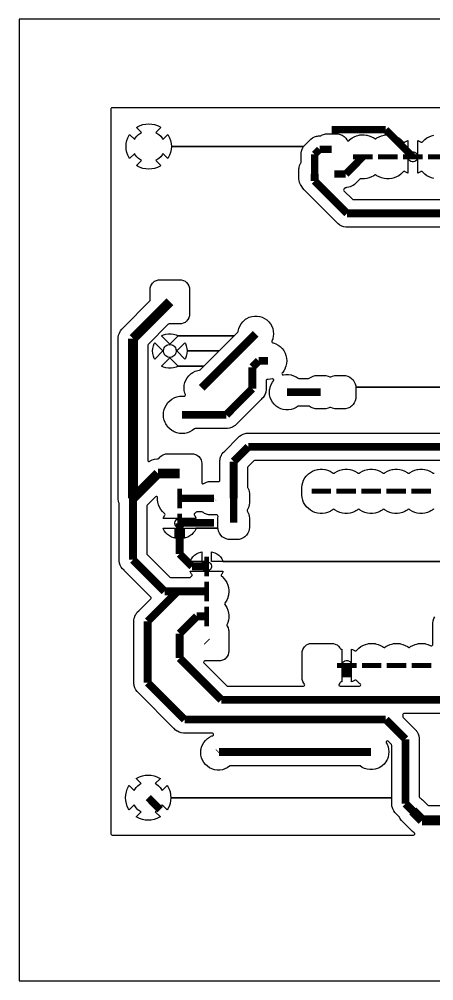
# Model space of a CAD drawing. Extents: x 3.15 to 8.08, y 3.5 to 7.35.
# Drawn here: x 3.146 to 4.809, y 3.501 to 7.353 of the extents above; entities that cross this region are included whole.
import ezdxf

# ---------------------------------------------------------------- set-up
doc = ezdxf.new("R2010")
doc.units = 0
doc.layers.get('0').update_dxf_attribs({"linetype": 'CONTINUOUS'})

msp = doc.modelspace()

# ---------------------------------------------------------------- linework, layer by layer
at = {"color": 0}
msp.add_lwpolyline([(8.07986, 7.35265), (3.14615, 7.35265), (3.14615, 3.50114), (8.07986, 3.50114), (8.07986, 7.35265)], close=True, dxfattribs=at)
at = {"color": 7}
for points in [[(5.766, 6.99832), (3.51878, 6.99832), (3.51611, 6.9975), (3.51611, 6.9975), (3.51432, 6.99544), (3.51389, 6.99343), (3.51389, 4.08985), (3.51465, 4.08718), (3.51676, 4.08539), (3.51878, 4.08496), (4.7276, 4.08496), (4.73025, 4.08572), (4.73204, 4.08778), (4.73247, 4.09056), (4.73133, 4.09304), (4.73047, 4.09381), (4.72342, 4.0989), (4.67942, 4.1429), (4.67399, 4.15044), (4.67068, 4.1569), (4.66976, 4.15815), (4.65935, 4.16857), (4.65935, 4.16857), (4.65907, 4.16883), (4.65907, 4.16883), (4.65289, 4.17497), (4.64779, 4.18201), (4.64388, 4.18972), (4.64117, 4.19803), (4.6409, 4.19971), (4.63981, 4.20654), (4.63981, 4.21522), (4.63981, 4.21544), (4.63981, 4.21544), (4.63981, 4.23454), (3.75424, 4.23454), (3.75342, 4.22271), (3.75342, 4.22271), (3.75114, 4.21104), (3.75114, 4.21104), (3.74729, 4.19982), (3.74729, 4.19982), (3.74208, 4.18918), (3.7399, 4.18593), (3.7399, 4.18593), (3.71972, 4.20617), (3.71733, 4.2015), (3.71153, 4.19353), (3.70454, 4.18647), (3.6965, 4.18067), (3.69185, 4.17828), (3.71208, 4.1581), (3.70888, 4.15593), (3.69819, 4.15072), (3.69819, 4.15072), (3.68696, 4.14686), (3.68696, 4.14686), (3.67529, 4.14458), (3.67529, 4.14458), (3.66347, 4.14378), (3.65164, 4.14458), (3.65164, 4.14458), (3.63997, 4.14686), (3.63997, 4.14686), (3.62875, 4.15072), (3.62875, 4.15072), (3.61811, 4.15593), (3.61486, 4.1581), (3.6351, 4.17828), (3.63049, 4.18067), (3.62244, 4.18647), (3.6154, 4.19353), (3.6096, 4.2015), (3.60726, 4.20617), (3.58703, 4.18593), (3.5849, 4.18918), (3.57964, 4.19982), (3.57964, 4.19982), (3.57585, 4.21104), (3.57585, 4.21104), (3.57351, 4.22271), (3.57351, 4.22271), (3.57275, 4.23454), (3.57351, 4.24636), (3.57351, 4.24636), (3.57585, 4.25803), (3.57585, 4.25803), (3.57964, 4.26926), (3.57964, 4.26926), (3.5849, 4.27989), (3.58703, 4.28315), (3.60726, 4.26292), (3.6096, 4.26753), (3.6154, 4.27556), (3.62244, 4.28261), (3.63049, 4.28842), (3.6351, 4.29075), (3.61486, 4.31099), (3.61811, 4.3131), (3.62875, 4.31836), (3.62875, 4.31836), (3.63997, 4.32221), (3.63997, 4.32221), (3.65164, 4.32449), (3.65164, 4.32449), (3.66347, 4.32531), (3.67529, 4.32449), (3.67529, 4.32449), (3.68696, 4.32221), (3.68696, 4.32221), (3.69819, 4.31836), (3.69819, 4.31836), (3.70888, 4.3131), (3.71208, 4.31099), (3.71208, 4.31099), (3.69185, 4.29075), (3.6965, 4.28842), (3.70454, 4.28261), (3.71153, 4.27556), (3.71733, 4.26753), (3.71972, 4.26292), (3.7399, 4.28315), (3.7399, 4.28315), (3.74208, 4.27989), (3.74729, 4.26926), (3.74729, 4.26926), (3.75114, 4.25803), (3.75114, 4.25803), (3.75342, 4.24636), (3.75342, 4.24636), (3.75424, 4.23454), (4.63981, 4.23454), (4.63981, 4.44396), (4.63906, 4.44656), (4.6384, 4.44738), (4.62543, 4.46035), (4.62299, 4.46164), (4.62028, 4.46149), (4.61806, 4.45979), (4.61714, 4.45725), (4.61768, 4.45454), (4.61774, 4.45449), (4.62121, 4.44846), (4.62121, 4.44846), (4.62511, 4.43858), (4.62511, 4.43858), (4.62744, 4.42822), (4.62825, 4.41758), (4.62825, 4.41758), (4.62744, 4.40701), (4.62511, 4.39665), (4.62511, 4.39665), (4.62121, 4.38678), (4.62121, 4.38678), (4.62022, 4.38504), (4.61589, 4.37756), (4.61199, 4.37267), (4.60926, 4.36925), (4.60417, 4.36453), (4.60151, 4.36203), (4.59272, 4.35607), (4.58311, 4.35146), (4.57297, 4.34831), (4.57297, 4.34831), (4.57297, 4.34831), (4.5625, 4.34674), (4.5625, 4.34674), (4.5625, 4.34674), (4.5625, 4.34674), (4.55186, 4.34674), (4.55186, 4.34674), (4.55186, 4.34674), (4.54135, 4.34831), (4.54135, 4.34831), (4.54135, 4.34831), (4.53119, 4.35146), (4.52165, 4.35607), (4.51346, 4.3616), (4.51085, 4.36247), (4.51069, 4.36247), (3.99382, 4.36247), (3.99115, 4.36171), (3.9905, 4.36117), (3.98931, 4.36008), (3.98053, 4.35406), (3.97092, 4.34944), (3.96078, 4.34636), (3.96078, 4.34636), (3.96078, 4.34636), (3.95031, 4.34472), (3.95031, 4.34472), (3.95031, 4.34472), (3.95031, 4.34472), (3.93967, 4.34472), (3.93967, 4.34472), (3.93967, 4.34472), (3.92914, 4.34636), (3.92914, 4.34636), (3.92914, 4.34636), (3.919, 4.34944), (3.90944, 4.35406), (3.90067, 4.36008), (3.89285, 4.36729), (3.88624, 4.3756), (3.88092, 4.38482), (3.87706, 4.39469), (3.87468, 4.40506), (3.87386, 4.41564), (3.87403, 4.41758), (3.87468, 4.42622), (3.8756, 4.43018), (3.87706, 4.43658), (3.88092, 4.4465), (3.88624, 4.45568), (3.89285, 4.46397), (3.89285, 4.46397), (3.89285, 4.46397), (3.90067, 4.47119), (3.90944, 4.47721), (3.90944, 4.47721), (3.90944, 4.47721), (3.90944, 4.47721), (3.919, 4.48182), (3.919, 4.48182), (3.92014, 4.48215), (3.92236, 4.48286), (3.92464, 4.48438), (3.92572, 4.48687), (3.92535, 4.48958), (3.9235, 4.49164), (3.9209, 4.4924), (3.81369, 4.4924), (3.81369, 4.4924), (3.81347, 4.4924), (3.80479, 4.4924), (3.80479, 4.4924), (3.79622, 4.49376), (3.78797, 4.49642), (3.78022, 4.50038), (3.77968, 4.50082), (3.77892, 4.50131), (3.77892, 4.50131), (3.77892, 4.50131), (3.77322, 4.50549), (3.76708, 4.51161), (3.76708, 4.51161), (3.76682, 4.51188), (3.76682, 4.51188), (3.62587, 4.65283), (3.62587, 4.65283), (3.6256, 4.6531), (3.6256, 4.6531), (3.61947, 4.65924), (3.61436, 4.66629), (3.6104, 4.67399), (3.60769, 4.68224), (3.60715, 4.68587), (3.60639, 4.69081), (3.60639, 4.69949), (3.60639, 4.69965), (3.60639, 4.69965), (3.60639, 4.94558), (3.60769, 4.95415), (3.60949, 4.95947), (3.6104, 4.9624), (3.6104, 4.9624), (3.61231, 4.9661), (3.61436, 4.97011), (3.61626, 4.97276), (3.61947, 4.97715), (3.61947, 4.97715), (3.61947, 4.97715), (3.6256, 4.98329), (3.6256, 4.98329), (3.62571, 4.9834), (3.62571, 4.9834), (3.67356, 5.03131), (3.67492, 5.03369), (3.67469, 5.03646), (3.67356, 5.03819), (3.56679, 5.14497), (3.56679, 5.14497), (3.56651, 5.14524), (3.56651, 5.14524), (3.56039, 5.15136), (3.55528, 5.15836), (3.55414, 5.1606), (3.55132, 5.16613), (3.54867, 5.17437), (3.54731, 5.18294), (3.54731, 5.19162), (3.54731, 5.19179), (3.54731, 5.19179), (3.54731, 5.41114), (3.5471, 5.4126), (3.54671, 5.41368), (3.54482, 5.41954), (3.54411, 5.42393), (3.54335, 5.42871), (3.54335, 6.07775), (3.54482, 6.08697), (3.54671, 6.09278), (3.54769, 6.09581), (3.54769, 6.09581), (3.54769, 6.09581), (3.55089, 6.10206), (3.55192, 6.10406), (3.5574, 6.1116), (3.56396, 6.11817), (3.66992, 6.22412), (3.67122, 6.22651), (3.67133, 6.22754), (3.67133, 6.27225), (3.67133, 6.27225), (3.67176, 6.27696), (3.67393, 6.28467), (3.67768, 6.29178), (3.68104, 6.2959), (3.68272, 6.29796), (3.68892, 6.303), (3.68892, 6.303), (3.68892, 6.303), (3.69601, 6.30675), (3.69601, 6.30675), (3.69601, 6.30675), (3.70063, 6.30806), (3.70372, 6.30892), (3.70372, 6.30892), (3.70372, 6.30892), (3.70632, 6.30919), (3.70844, 6.30935), (3.70844, 6.30935), (3.79172, 6.30935), (3.79172, 6.30935), (3.79172, 6.30935), (3.79221, 6.30931), (3.79644, 6.30892), (3.80414, 6.30675), (3.80512, 6.30621), (3.81125, 6.303), (3.81125, 6.303), (3.81125, 6.303), (3.81743, 6.29796), (3.82254, 6.29178), (3.82254, 6.29178), (3.82292, 6.29096), (3.82622, 6.28467), (3.82844, 6.27696), (3.82844, 6.27696), (3.82883, 6.27225), (3.82883, 6.16928), (3.82883, 6.16928), (3.82844, 6.16456), (3.82622, 6.15685), (3.82622, 6.15685), (3.82622, 6.15685), (3.82254, 6.14974), (3.82118, 6.14811), (3.81743, 6.14356), (3.81375, 6.14051), (3.81125, 6.13846), (3.80414, 6.13476), (3.79644, 6.1326), (3.79172, 6.13217), (3.74707, 6.13217), (3.74442, 6.1314), (3.7436, 6.13069), (3.66292, 6.05007), (3.66162, 6.04764), (3.66151, 6.0466), (3.66151, 5.58621), (3.66233, 5.58361), (3.66439, 5.58176), (3.6671, 5.58138), (3.66928, 5.58225), (3.6715, 5.58388), (3.6715, 5.58388), (3.6715, 5.58388), (3.67432, 5.58535), (3.67979, 5.58811), (3.68864, 5.59099), (3.69781, 5.59244), (3.69781, 5.59244), (3.70318, 5.59244), (3.70583, 5.59321), (3.70697, 5.59435), (3.70703, 5.59429), (3.70719, 5.59451), (3.71029, 5.59831), (3.71224, 5.60069), (3.71847, 5.60579), (3.71847, 5.60579), (3.71847, 5.60579), (3.72558, 5.60949), (3.72558, 5.60949), (3.72558, 5.60949), (3.73014, 5.61079), (3.73324, 5.61171), (3.73324, 5.61171), (3.73324, 5.61171), (3.73589, 5.61193), (3.73796, 5.61208), (3.73796, 5.61208), (3.84093, 5.61208), (3.84093, 5.61208), (3.84093, 5.61208), (3.84142, 5.61208), (3.84565, 5.61171), (3.85335, 5.60949), (3.85656, 5.60786), (3.86046, 5.60579), (3.86046, 5.60579), (3.86046, 5.60579), (3.86664, 5.60069), (3.87175, 5.59451), (3.87175, 5.59451), (3.87283, 5.59244), (3.87543, 5.5874), (3.87765, 5.57969), (3.87765, 5.57969), (3.87804, 5.57503), (3.87804, 5.49636), (3.87885, 5.49371), (3.88092, 5.49192), (3.88363, 5.49154), (3.88574, 5.49235), (3.88911, 5.49463), (3.88911, 5.49463), (3.89714, 5.49832), (3.89714, 5.49832), (3.90576, 5.50049), (3.90576, 5.50049), (3.90744, 5.5006), (3.91092, 5.50087), (3.91092, 5.50087), (3.94358, 5.50087), (3.94358, 5.50087), (3.94558, 5.50071), (3.94829, 5.50131), (3.95025, 5.50325), (3.95085, 5.50558), (3.95085, 5.58535), (3.95156, 5.58963), (3.95221, 5.59392), (3.95367, 5.59831), (3.95492, 5.60215), (3.95492, 5.60215), (3.95676, 5.60579), (3.95882, 5.60986), (3.96044, 5.61208), (3.96392, 5.61692), (3.96392, 5.61692), (3.97006, 5.62304), (4.02285, 5.67578), (4.02285, 5.67578), (4.023, 5.67594), (4.02914, 5.68207), (4.02914, 5.68207), (4.02914, 5.68207), (4.03614, 5.68722), (4.03614, 5.68722), (4.03614, 5.68722), (4.03863, 5.68847), (4.04389, 5.69114), (4.04389, 5.69114), (4.05214, 5.69385), (4.05643, 5.6945), (4.06071, 5.69521), (4.06939, 5.69521), (4.06961, 5.69521), (4.06961, 5.69521), (4.90696, 5.69521)], [(5.26654, 6.51997), (4.46528, 6.51997), (4.46528, 6.51997), (4.46506, 6.51997), (4.45638, 6.51997), (4.45638, 6.51997), (4.44781, 6.52132), (4.43956, 6.52399), (4.43181, 6.52794), (4.43072, 6.52875), (4.42481, 6.53304), (4.41868, 6.53917), (4.41868, 6.53917), (4.4184, 6.53944), (4.4184, 6.53944), (4.29514, 6.66265), (4.29514, 6.66265), (4.29486, 6.66292), (4.29486, 6.66292), (4.28874, 6.66911), (4.28364, 6.67611), (4.28142, 6.6805), (4.28049, 6.68175), (4.27908, 6.68317), (4.27403, 6.69049), (4.27035, 6.69851), (4.26818, 6.70714), (4.26779, 6.71229), (4.26779, 6.75282), (4.26818, 6.75803), (4.26844, 6.75911), (4.27035, 6.7666), (4.27035, 6.7666), (4.27056, 6.76708), (4.27403, 6.77468), (4.27507, 6.77621), (4.27576, 6.77718), (4.27664, 6.77979), (4.27664, 6.78), (4.27664, 6.8156), (4.27701, 6.81808), (4.27701, 6.81808), (4.278, 6.824), (4.278, 6.824), (4.28054, 6.83192), (4.2806, 6.83208), (4.2806, 6.83208), (4.2845, 6.83968), (4.28674, 6.84278), (3.75618, 6.84278), (3.75543, 6.83094), (3.75543, 6.83094), (3.7531, 6.81933), (3.7531, 6.81933), (3.74929, 6.80811), (3.74929, 6.80811), (3.74403, 6.79742), (3.74186, 6.79422), (3.74186, 6.79422), (3.72168, 6.8144), (3.71935, 6.80979), (3.71349, 6.80176), (3.70649, 6.79476), (3.69846, 6.78896), (3.69385, 6.78657), (3.71403, 6.76639), (3.71083, 6.76421), (3.70019, 6.75896), (3.70019, 6.75896), (3.68892, 6.75515), (3.68892, 6.75515), (3.67731, 6.75282), (3.67731, 6.75282), (3.66542, 6.75206), (3.6536, 6.75282), (3.6536, 6.75282), (3.64193, 6.75515), (3.64193, 6.75515), (3.63069, 6.75896), (3.63069, 6.75896), (3.62007, 6.76421), (3.61686, 6.76639), (3.63704, 6.78657), (3.63243, 6.78896), (3.6244, 6.79476), (3.6174, 6.80176), (3.61154, 6.80979), (3.60921, 6.8144), (3.58903, 6.79422), (3.58686, 6.79742), (3.5816, 6.80811), (3.5816, 6.80811), (3.57781, 6.81933), (3.57781, 6.81933), (3.57547, 6.83094), (3.57547, 6.83094), (3.57471, 6.84278), (3.57547, 6.85465), (3.57547, 6.85465), (3.57781, 6.86626), (3.57781, 6.86626), (3.5816, 6.87756), (3.5816, 6.87756), (3.58686, 6.88818), (3.58903, 6.89139), (3.60921, 6.87121), (3.61154, 6.87582), (3.6174, 6.88385), (3.6244, 6.89085), (3.63243, 6.89671), (3.63704, 6.89903), (3.61686, 6.91922), (3.62007, 6.92139), (3.63069, 6.92665), (3.63069, 6.92665), (3.64193, 6.93044), (3.64193, 6.93044), (3.6536, 6.93278), (3.6536, 6.93278), (3.66542, 6.93354), (3.67731, 6.93278), (3.67731, 6.93278), (3.68892, 6.93044), (3.68892, 6.93044), (3.70019, 6.92665), (3.70019, 6.92665), (3.71083, 6.92139), (3.71403, 6.91922), (3.71403, 6.91922), (3.69385, 6.89903), (3.69846, 6.89671), (3.70649, 6.89085), (3.71349, 6.88385), (3.71935, 6.87582), (3.72168, 6.87121), (3.74186, 6.89139), (3.74186, 6.89139), (3.74403, 6.88818), (3.74929, 6.87756), (3.74929, 6.87756), (3.7531, 6.86626), (3.7531, 6.86626), (3.75543, 6.85465), (3.75543, 6.85465), (3.75618, 6.84278), (4.28674, 6.84278), (4.28738, 6.84369), (4.28792, 6.8444), (4.2895, 6.84657), (4.31521, 6.87229), (4.31521, 6.87229), (4.3221, 6.87733), (4.3221, 6.87733), (4.3221, 6.87733), (4.32476, 6.87869), (4.32969, 6.88118), (4.32969, 6.88118), (4.33778, 6.88379), (4.34201, 6.8845), (4.34625, 6.88514), (4.34625, 6.88514), (4.35226, 6.88514), (4.35493, 6.8859), (4.35504, 6.88601), (4.35758, 6.88775), (4.35851, 6.88818), (4.36567, 6.89144), (4.36567, 6.89144), (4.37424, 6.89361), (4.37424, 6.89361), (4.37597, 6.89372), (4.37944, 6.89399), (4.37944, 6.89399), (4.41992, 6.89399), (4.41992, 6.89399), (4.42513, 6.89361), (4.42513, 6.89361), (4.43375, 6.89144), (4.43375, 6.89144), (4.44179, 6.88775), (4.44179, 6.88775), (4.44911, 6.88271), (4.44911, 6.88271), (4.45535, 6.87646), (4.45535, 6.87646), (4.46039, 6.86919), (4.46039, 6.86919), (4.46078, 6.86833), (4.46257, 6.86621), (4.46522, 6.86546), (4.46789, 6.86621), (4.46869, 6.86686), (4.47244, 6.87067), (4.47244, 6.87067), (4.48063, 6.87696), (4.48958, 6.88211), (4.48958, 6.88211), (4.49914, 6.88607), (4.49914, 6.88607), (4.49914, 6.88607), (4.50911, 6.88872), (4.51139, 6.889), (4.51932, 6.89008), (4.51932, 6.89008), (4.52968, 6.89008), (4.52968, 6.89008), (4.53874, 6.88889), (4.53988, 6.88872), (4.54465, 6.88743), (4.54986, 6.88607), (4.54986, 6.88607), (4.5594, 6.88211), (4.5594, 6.88211), (4.56836, 6.87696), (4.5715, 6.87451), (4.57411, 6.87349), (4.57676, 6.87408), (4.57747, 6.87451), (4.58068, 6.87696), (4.58957, 6.88211), (4.58957, 6.88211), (4.59912, 6.88607), (4.59912, 6.88607), (4.59912, 6.88607), (4.6091, 6.88872), (4.61139, 6.889), (4.61931, 6.89008), (4.61931, 6.89008), (4.62967, 6.89008), (4.62967, 6.89008), (4.63878, 6.88889), (4.63986, 6.88872), (4.64464, 6.88743), (4.64985, 6.88607), (4.64985, 6.88607), (4.6594, 6.88211), (4.6594, 6.88211), (4.66835, 6.87696), (4.67654, 6.87067), (4.68386, 6.86333), (4.68386, 6.86333), (4.68517, 6.8616), (4.68739, 6.85997), (4.69015, 6.85981), (4.69189, 6.86063), (4.69353, 6.86182), (4.70182, 6.86604), (4.70182, 6.86604), (4.70481, 6.86703), (4.70481, 6.80404), (4.70617, 6.80908), (4.70871, 6.81353), (4.7124, 6.81722), (4.7169, 6.81982), (4.7219, 6.82113), (4.72711, 6.82113), (4.7321, 6.81982), (4.7366, 6.81722), (4.74024, 6.81353), (4.74283, 6.80908), (4.74419, 6.80404), (4.74419, 6.86703), (4.74718, 6.86604), (4.74718, 6.86604), (4.75543, 6.86182), (4.75711, 6.86063), (4.75965, 6.85969), (4.76237, 6.86035), (4.76383, 6.8616), (4.76514, 6.86333), (4.76514, 6.86333), (4.77246, 6.87067), (4.77246, 6.87067), (4.78065, 6.87696), (4.78961, 6.88211), (4.78961, 6.88211), (4.7991, 6.88607), (4.79915, 6.88607), (4.79915, 6.88607), (4.80908, 6.88872)], [(4.80908, 6.71419), (4.79915, 6.7169), (4.78961, 6.72081), (4.78065, 6.72601), (4.77246, 6.73226), (4.77246, 6.73226), (4.77246, 6.73226), (4.76514, 6.73958), (4.76514, 6.73958), (4.76514, 6.73958), (4.76383, 6.74132), (4.76161, 6.74294), (4.75885, 6.74311), (4.75711, 6.74229), (4.75543, 6.7411), (4.74718, 6.73687), (4.74419, 6.73589), (4.74419, 6.73589), (4.74419, 6.79889), (4.74283, 6.79389), (4.74024, 6.78939), (4.7366, 6.78569), (4.7321, 6.7831), (4.72711, 6.78179), (4.7219, 6.78179), (4.7169, 6.7831), (4.7124, 6.78569), (4.70871, 6.78939), (4.70617, 6.79389), (4.70481, 6.79889), (4.70481, 6.73589), (4.70182, 6.73687), (4.69353, 6.7411), (4.69189, 6.74229), (4.68935, 6.74322), (4.68664, 6.74262), (4.68517, 6.74132), (4.68386, 6.73958), (4.68386, 6.73958), (4.67654, 6.73226), (4.67654, 6.73226), (4.66835, 6.72601), (4.6594, 6.72081), (4.6594, 6.72081), (4.64985, 6.7169), (4.64985, 6.7169), (4.63986, 6.71419), (4.6301, 6.71294), (4.62967, 6.71283), (4.62967, 6.71283), (4.62967, 6.71283), (4.61931, 6.71283), (4.61931, 6.71283), (4.6091, 6.71419), (4.59912, 6.7169), (4.58957, 6.72081), (4.58068, 6.72601), (4.57747, 6.7284), (4.57493, 6.72944), (4.57221, 6.72889), (4.5715, 6.7284), (4.56836, 6.72601), (4.56532, 6.72428), (4.5594, 6.72081), (4.5594, 6.72081), (4.54986, 6.7169), (4.54986, 6.7169), (4.53988, 6.71419), (4.53011, 6.71294), (4.52968, 6.71283), (4.52968, 6.71283), (4.52968, 6.71283), (4.51932, 6.71283), (4.51932, 6.71283), (4.51568, 6.71332), (4.51297, 6.71294), (4.51156, 6.71197), (4.49089, 6.69125), (4.49089, 6.69125), (4.48486, 6.6869), (4.484, 6.68625), (4.4764, 6.6824), (4.47547, 6.68207), (4.47547, 6.68207), (4.47547, 6.68207), (4.47276, 6.68121), (4.46826, 6.67974), (4.45985, 6.67839), (4.45985, 6.67839), (4.4585, 6.67839), (4.45589, 6.67763), (4.45508, 6.67697), (4.45497, 6.67692), (4.45497, 6.67692), (4.45497, 6.67692), (4.44911, 6.67279), (4.44738, 6.67068), (4.44706, 6.66792), (4.44829, 6.66547), (4.4484, 6.66536), (4.48215, 6.63167), (4.48454, 6.63032), (4.48557, 6.63021), (5.28689, 6.63021)], [(5.10243, 5.87879), (4.49615, 5.87879), (4.49615, 5.83832), (4.49615, 5.83832), (4.49576, 5.83311), (4.49576, 5.83311), (4.4936, 5.82449), (4.4936, 5.82449), (4.4899, 5.81646), (4.4899, 5.81646), (4.48486, 5.80914), (4.48486, 5.80914), (4.48486, 5.80914), (4.47863, 5.8029), (4.47863, 5.8029), (4.47863, 5.8029), (4.47444, 5.80003), (4.47136, 5.79785), (4.46326, 5.79417), (4.46326, 5.79417), (4.45464, 5.79199), (4.45464, 5.79199), (4.45464, 5.79199), (4.44949, 5.79161), (4.41683, 5.79161), (4.41168, 5.79199), (4.40306, 5.79417), (4.39583, 5.79747), (4.39307, 5.79785), (4.39176, 5.79747), (4.3845, 5.79417), (4.3845, 5.79417), (4.37592, 5.79199), (4.37592, 5.79199), (4.37592, 5.79199), (4.37071, 5.79161), (4.33811, 5.79161), (4.3329, 5.79199), (4.32433, 5.79417), (4.31625, 5.79785), (4.31278, 5.80024), (4.30946, 5.80251), (4.30686, 5.80339), (4.30669, 5.80339), (4.26704, 5.80339), (4.26438, 5.80263), (4.26426, 5.80257), (4.25608, 5.79699), (4.24653, 5.79237), (4.23639, 5.78922), (4.23639, 5.78922), (4.23639, 5.78922), (4.22586, 5.78765), (4.22586, 5.78765), (4.22586, 5.78765), (4.22586, 5.78765), (4.21522, 5.78765), (4.21522, 5.78765), (4.21522, 5.78765), (4.20475, 5.78922), (4.20475, 5.78922), (4.20475, 5.78922), (4.19461, 5.79237), (4.185, 5.79699), (4.17622, 5.803), (4.1696, 5.80914), (4.16846, 5.81022), (4.16846, 5.81022), (4.16846, 5.81022), (4.16183, 5.81853), (4.15653, 5.82769), (4.15261, 5.83762), (4.15028, 5.84799), (4.15001, 5.85151), (4.14947, 5.85856), (4.14947, 5.85856), (4.15028, 5.86914), (4.1505, 5.87011), (4.15261, 5.8795), (4.15653, 5.88938), (4.16183, 5.8986), (4.16607, 5.90392), (4.16715, 5.90647), (4.16661, 5.90918), (4.16476, 5.91118), (4.16206, 5.91189), (4.16124, 5.91178), (4.16054, 5.91162), (4.15446, 5.91026), (4.14378, 5.9095), (4.14117, 5.90972), (4.13846, 5.90913), (4.13656, 5.90717), (4.1359, 5.90483), (4.1359, 5.87685), (4.1359, 5.87685), (4.1359, 5.868), (4.13471, 5.86025), (4.1346, 5.85943), (4.13189, 5.85118), (4.13189, 5.85118), (4.12961, 5.84668), (4.12836, 5.84424), (4.12793, 5.84343), (4.12283, 5.83643), (4.12283, 5.83643), (4.12283, 5.83643), (4.11957, 5.83311), (4.11654, 5.83008), (4.11654, 5.83008), (4.01867, 5.73221), (4.01867, 5.73221), (4.0185, 5.7321), (4.0185, 5.7321), (4.01237, 5.72597), (4.01237, 5.72597), (4.01237, 5.72597), (4.00738, 5.72233), (4.00537, 5.72086), (4.00151, 5.71886), (3.99761, 5.7169), (3.99761, 5.7169), (3.98986, 5.71436), (3.98936, 5.71419), (3.98079, 5.71283), (3.98079, 5.71283), (3.9719, 5.71283), (3.9719, 5.71283), (3.852, 5.71283), (3.84933, 5.71208), (3.84853, 5.71143), (3.84842, 5.71132), (3.84842, 5.71132), (3.84842, 5.71132), (3.83985, 5.70492), (3.83985, 5.70492), (3.83985, 5.70492), (3.83046, 5.69976), (3.83046, 5.69976), (3.83046, 5.69976), (3.83046, 5.69976), (3.82042, 5.69601), (3.80994, 5.69374), (3.80007, 5.69303), (3.79932, 5.69299), (3.79932, 5.69299), (3.79932, 5.69299), (3.79861, 5.69303), (3.78863, 5.69374), (3.77815, 5.69601), (3.76812, 5.69976), (3.76812, 5.69976), (3.76812, 5.69976), (3.76346, 5.70231), (3.75874, 5.70492), (3.75017, 5.71132), (3.74262, 5.71886), (3.73617, 5.72743), (3.73361, 5.73221), (3.73107, 5.73682), (3.73107, 5.73682), (3.73107, 5.73682), (3.72732, 5.74685), (3.72504, 5.75732), (3.72428, 5.76801), (3.72504, 5.77869), (3.72732, 5.78911), (3.73107, 5.79915), (3.73107, 5.79915), (3.73107, 5.79915), (3.73617, 5.80854), (3.73617, 5.80854), (3.73617, 5.80854), (3.74262, 5.81711), (3.74262, 5.81711), (3.74262, 5.81711), (3.75017, 5.82471), (3.75017, 5.82471), (3.75017, 5.82471), (3.75874, 5.83111), (3.75874, 5.83111), (3.75874, 5.83111), (3.76812, 5.83626), (3.76812, 5.83626), (3.77007, 5.83697), (3.77815, 5.84), (3.77815, 5.84), (3.77815, 5.84), (3.78863, 5.84224), (3.78863, 5.84224), (3.79932, 5.84299), (3.79932, 5.84299), (3.80767, 5.84239), (3.81039, 5.84299), (3.81228, 5.84494), (3.81288, 5.84765), (3.81256, 5.84907), (3.81011, 5.85531), (3.80772, 5.86567), (3.80707, 5.87494), (3.80697, 5.87625), (3.80697, 5.87625), (3.80772, 5.88688), (3.80772, 5.88688), (3.81011, 5.89725), (3.81396, 5.90712), (3.81933, 5.91629), (3.82596, 5.92464), (3.82596, 5.92464), (3.82596, 5.92464), (3.83371, 5.93186), (3.83561, 5.93311), (3.8425, 5.93782), (3.8425, 5.93782), (3.8425, 5.93782), (3.8425, 5.93782), (3.85206, 5.94243), (3.85206, 5.94243), (3.86219, 5.94558), (3.86219, 5.94558), (3.86903, 5.94661), (3.87153, 5.94775), (3.87175, 5.94797), (3.88704, 5.96322), (3.78293, 5.96322), (3.77533, 5.95958), (3.77533, 5.95958), (3.76546, 5.95654), (3.76546, 5.95654), (3.75526, 5.95503), (3.75526, 5.95503), (3.7449, 5.95503), (3.7449, 5.95503), (3.73469, 5.95654), (3.73469, 5.95654), (3.72483, 5.95958), (3.71729, 5.96322), (3.75011, 5.9961), (3.78293, 5.96322), (3.88704, 5.96322), (3.94769, 6.02393), (3.81917, 6.02393), (3.81917, 6.02393), (3.81842, 6.01361), (3.81842, 6.01361), (3.81614, 6.00353), (3.81233, 5.99393), (3.81233, 5.99393), (3.81071, 5.9911), (3.77794, 6.02393), (3.77794, 6.02393), (3.78043, 6.02642), (3.77567, 6.02642), (3.77567, 6.02138), (3.77468, 6.01644), (3.77279, 6.01178), (3.76997, 6.0076), (3.76639, 6.00401), (3.76221, 6.00125), (3.75754, 5.99929), (3.75261, 5.99832), (3.74756, 5.99832), (3.74262, 5.99929), (3.73796, 6.00125), (3.73378, 6.00401), (3.73019, 6.0076), (3.72743, 6.01178), (3.72547, 6.01644), (3.7245, 6.02138), (3.7245, 6.02393), (3.72228, 6.02393), (3.72228, 6.02393), (3.68946, 5.9911), (3.68946, 5.9911), (3.68782, 5.99393), (3.68408, 6.00353), (3.68175, 6.01361), (3.68175, 6.01361), (3.68099, 6.02393), (3.68099, 6.02393), (3.68175, 6.03418), (3.68175, 6.03418), (3.68408, 6.04428), (3.68782, 6.05388), (3.68946, 6.05669), (3.72228, 6.02393), (3.7245, 6.02393), (3.7245, 6.02642), (3.72547, 6.03136), (3.72743, 6.03603), (3.73019, 6.04021), (3.73378, 6.04378), (3.73796, 6.0466), (3.74262, 6.0485), (3.74756, 6.04949), (3.75261, 6.04949), (3.75754, 6.0485), (3.76221, 6.0466), (3.76639, 6.04378), (3.76997, 6.04021), (3.77279, 6.03603), (3.77468, 6.03136), (3.77567, 6.02642), (3.78043, 6.02642), (3.81071, 6.05669), (3.81233, 6.05388), (3.81614, 6.04428), (3.81842, 6.03418), (3.81842, 6.03418), (3.81917, 6.02393), (3.94769, 6.02393), (4.00836, 6.08458), (3.78293, 6.08458), (3.75011, 6.05176), (3.75011, 6.05176), (3.71729, 6.08458), (3.71729, 6.08458), (3.72483, 6.08822), (3.72483, 6.08822), (3.73469, 6.09125), (3.73469, 6.09125), (3.7449, 6.09278), (3.75526, 6.09278), (3.76546, 6.09125), (3.76546, 6.09125), (3.77533, 6.08822), (3.78293, 6.08458), (4.00836, 6.08458), (4.02279, 6.09896), (4.02408, 6.1014), (4.02419, 6.10206), (4.02431, 6.1034), (4.02664, 6.11376), (4.03054, 6.12364), (4.03586, 6.13286), (4.04249, 6.14117), (4.04249, 6.14117), (4.04249, 6.14117), (4.05024, 6.14839), (4.05419, 6.1511), (4.05903, 6.15435), (4.05903, 6.15435), (4.05903, 6.15435), (4.05903, 6.15435), (4.06858, 6.15896), (4.06858, 6.15896), (4.07878, 6.16211), (4.07878, 6.16211), (4.08925, 6.16368), (4.08925, 6.16368), (4.09988, 6.16368), (4.09988, 6.16368), (4.1104, 6.16211), (4.1104, 6.16211), (4.12056, 6.15896), (4.1301, 6.15435), (4.13889, 6.14839), (4.14671, 6.14117), (4.15332, 6.13286), (4.15864, 6.12364), (4.15864, 6.12364), (4.16249, 6.11376), (4.16249, 6.11376), (4.16488, 6.1034), (4.16564, 6.09278), (4.16564, 6.09278), (4.16488, 6.08219), (4.16308, 6.07438), (4.16249, 6.07183), (4.15924, 6.06353), (4.15901, 6.06082), (4.16026, 6.05838), (4.16265, 6.05701), (4.16276, 6.05697), (4.16493, 6.05653), (4.16493, 6.05653), (4.16493, 6.05653), (4.16872, 6.05507), (4.17497, 6.05279), (4.18435, 6.04764), (4.18435, 6.04764), (4.19293, 6.04124), (4.19293, 6.04124), (4.20047, 6.03364), (4.20047, 6.03364), (4.20687, 6.02507), (4.20687, 6.02507), (4.21203, 6.01568), (4.21218, 6.01535), (4.21576, 6.00569), (4.21576, 6.00569), (4.21576, 6.00569), (4.21804, 5.99522), (4.21804, 5.99522), (4.21881, 5.98454), (4.21881, 5.98454), (4.21804, 5.97385), (4.21804, 5.97385), (4.21576, 5.96354), (4.21576, 5.96338), (4.21322, 5.95654), (4.21203, 5.9534), (4.20687, 5.94396), (4.20687, 5.94396), (4.20687, 5.94396), (4.20139, 5.93664), (4.20068, 5.93571), (4.19971, 5.93311), (4.20031, 5.93044), (4.20226, 5.9285), (4.20497, 5.9279), (4.20535, 5.92796), (4.21522, 5.92942), (4.21522, 5.92942), (4.22586, 5.92942), (4.22586, 5.92942), (4.23639, 5.92785), (4.23639, 5.92785), (4.24653, 5.92469), (4.25608, 5.92008), (4.25608, 5.92008), (4.26426, 5.91456), (4.26693, 5.91368), (4.26704, 5.91368), (4.30669, 5.91368), (4.30931, 5.91444), (4.30946, 5.91456), (4.31625, 5.91928), (4.31625, 5.91928), (4.31625, 5.91928), (4.32433, 5.9229), (4.32433, 5.9229), (4.32433, 5.9229), (4.3329, 5.92507), (4.3329, 5.92507), (4.33464, 5.92524), (4.33811, 5.92551), (4.33811, 5.92551), (4.37071, 5.92551), (4.37071, 5.92551), (4.37592, 5.92507), (4.37592, 5.92507), (4.3845, 5.9229), (4.3845, 5.9229), (4.39176, 5.91965), (4.39447, 5.91928), (4.39583, 5.91965), (4.40306, 5.9229), (4.40306, 5.9229), (4.41162, 5.92507), (4.41168, 5.92507), (4.41336, 5.92524), (4.41683, 5.92551), (4.41683, 5.92551), (4.44943, 5.92551), (4.44949, 5.92551), (4.45464, 5.92507), (4.45464, 5.92507), (4.46326, 5.9229), (4.46326, 5.9229), (4.47136, 5.91928), (4.47136, 5.91928), (4.47863, 5.91422), (4.47863, 5.91422), (4.48486, 5.90793), (4.48486, 5.90793), (4.4899, 5.90067), (4.4899, 5.90067), (4.4936, 5.89258), (4.4936, 5.89258), (4.49576, 5.884), (4.49576, 5.884), (4.49615, 5.87879), (5.10243, 5.87879)], [(4.88667, 5.5849), (4.0899, 5.5849), (4.08729, 5.58415), (4.08729, 5.58415), (4.08649, 5.5835), (4.06256, 5.55957), (4.06125, 5.55718), (4.06114, 5.55615), (4.06114, 5.47993), (4.0619, 5.47732), (4.06201, 5.47715), (4.06278, 5.47607), (4.06278, 5.47607), (4.0664, 5.46799), (4.0664, 5.46799), (4.06858, 5.45936), (4.06858, 5.45936), (4.06901, 5.45421), (4.06901, 5.41368), (4.06901, 5.41368), (4.06858, 5.40847), (4.06858, 5.40847), (4.0664, 5.3999), (4.0664, 5.3999), (4.06278, 5.39182), (4.06278, 5.39182), (4.06104, 5.38932), (4.06017, 5.38672), (4.06017, 5.38656), (4.06017, 5.38292), (4.06093, 5.38032), (4.06104, 5.38015), (4.06278, 5.37761), (4.06278, 5.37761), (4.0664, 5.36957), (4.0664, 5.36957), (4.06858, 5.36094), (4.06858, 5.36094), (4.06901, 5.35574), (4.06901, 5.31526), (4.06901, 5.31526), (4.06858, 5.31006), (4.06858, 5.31006), (4.0664, 5.30149), (4.0664, 5.30149), (4.06278, 5.2934), (4.06278, 5.2934), (4.05772, 5.28614), (4.05772, 5.28614), (4.05772, 5.28614), (4.05143, 5.27983), (4.05143, 5.27983), (4.05143, 5.27983), (4.04725, 5.27696), (4.04417, 5.27479), (4.03608, 5.27115), (4.03608, 5.27115), (4.0275, 5.26899), (4.0275, 5.26899), (4.0275, 5.26899), (4.02229, 5.26856), (3.98969, 5.26856), (3.98449, 5.26899), (3.97592, 5.27115), (3.96783, 5.27479), (3.9605, 5.27983), (3.95426, 5.28614), (3.94922, 5.2934), (3.94558, 5.30149), (3.94342, 5.31006), (3.94308, 5.31369), (3.85499, 5.31369), (3.854, 5.31065), (3.84983, 5.3024), (3.84435, 5.29486), (3.83778, 5.28831), (3.83024, 5.28282), (3.822, 5.27865), (3.81315, 5.27576), (3.81315, 5.27576), (3.80914, 5.27512), (3.80914, 5.27512), (3.76975, 5.27512), (3.76579, 5.27576), (3.76579, 5.27576), (3.75694, 5.27865), (3.74864, 5.28282), (3.74115, 5.28831), (3.7346, 5.29486), (3.72911, 5.3024), (3.72488, 5.31065), (3.7239, 5.31369), (3.76975, 5.31369), (3.76975, 5.27512), (3.80914, 5.27512), (3.80914, 5.31369), (3.85499, 5.31369), (3.94308, 5.31369), (3.94299, 5.31526), (3.94299, 5.35574), (3.94342, 5.36094), (3.94342, 5.36094), (3.94342, 5.36117), (3.94336, 5.36117), (3.94325, 5.36367), (3.94168, 5.36594), (3.93913, 5.36697), (3.93864, 5.36703), (3.91092, 5.36703), (3.90576, 5.3674), (3.89714, 5.36957), (3.88911, 5.37326), (3.88471, 5.37625), (3.88172, 5.37831), (3.87912, 5.37918), (3.87896, 5.37918), (3.85856, 5.37918), (3.8559, 5.37842), (3.85508, 5.37776), (3.85297, 5.37565), (3.85135, 5.37403), (3.84961, 5.37267), (3.84799, 5.37044), (3.84782, 5.36774), (3.84864, 5.36594), (3.84983, 5.36431), (3.854, 5.35601), (3.85499, 5.35303), (3.85499, 5.35303), (3.79204, 5.35303), (3.79704, 5.35172), (3.80154, 5.34912), (3.80524, 5.34543), (3.80778, 5.34093), (3.80914, 5.33594), (3.80914, 5.33078), (3.80778, 5.32574), (3.80524, 5.32129), (3.80154, 5.3176), (3.79704, 5.315), (3.79204, 5.31369), (3.78689, 5.31369), (3.78185, 5.315), (3.77735, 5.3176), (3.77371, 5.32129), (3.77111, 5.32574), (3.76975, 5.33078), (3.76975, 5.33594), (3.77111, 5.34093), (3.77371, 5.34543), (3.77735, 5.34912), (3.78185, 5.35172), (3.78689, 5.35303), (3.7239, 5.35303), (3.7239, 5.35303), (3.72488, 5.35601), (3.72911, 5.36431), (3.73031, 5.36594), (3.73122, 5.36854), (3.73058, 5.37121), (3.72933, 5.37267), (3.7276, 5.37403), (3.72396, 5.37761), (3.72026, 5.38129), (3.72026, 5.38129), (3.72026, 5.38129), (3.71397, 5.38949), (3.70882, 5.39844), (3.70486, 5.40799), (3.70221, 5.41797), (3.70085, 5.42817), (3.70085, 5.43642), (3.70008, 5.43907), (3.69803, 5.44086), (3.69526, 5.44125), (3.69276, 5.44011), (3.69254, 5.43989), (3.65901, 5.40636), (3.65771, 5.40397), (3.65761, 5.40294), (3.65761, 5.21213), (3.65836, 5.20953), (3.65901, 5.20871), (3.75022, 5.11746), (3.75265, 5.11615), (3.75369, 5.11604), (3.77664, 5.11604), (3.77664, 5.11604), (3.77686, 5.11604), (3.78554, 5.11604), (3.78575, 5.11604), (3.78575, 5.11604), (3.82958, 5.11604), (3.83225, 5.11681), (3.83306, 5.11746), (3.83583, 5.12028), (3.83583, 5.12028), (3.83583, 5.12028), (3.83757, 5.12158), (3.83919, 5.12381), (3.83936, 5.12657), (3.83854, 5.12831), (3.83735, 5.12993), (3.83317, 5.13824), (3.83219, 5.14122), (3.89513, 5.14122), (3.89014, 5.14258), (3.88564, 5.14518), (3.88194, 5.14882), (3.87939, 5.15332), (3.87804, 5.15831), (3.87804, 5.16351), (3.87939, 5.16851), (3.88194, 5.17301), (3.88564, 5.17665), (3.89014, 5.17925), (3.89513, 5.18061), (3.87804, 5.18061), (3.83219, 5.18061), (3.83219, 5.18061), (3.83317, 5.1836), (3.83735, 5.19189), (3.84283, 5.19938), (3.84939, 5.20594), (3.85693, 5.21143), (3.86524, 5.21565), (3.87403, 5.21853), (3.87804, 5.21913), (3.87804, 5.18061), (3.89513, 5.18061), (3.90033, 5.18061), (3.90533, 5.17925), (3.90983, 5.17665), (3.91347, 5.17301), (3.91607, 5.16851), (3.91743, 5.16351), (3.91743, 5.15831), (3.91607, 5.15332), (3.91347, 5.14882), (3.90983, 5.14518), (3.90533, 5.14258), (3.90033, 5.14122), (3.96326, 5.14122), (3.96229, 5.13824), (3.95806, 5.12993), (3.95687, 5.12831), (3.95594, 5.12576), (3.9566, 5.12304), (3.95785, 5.12158), (3.95964, 5.12028), (3.95964, 5.12022), (3.9669, 5.11296), (3.97319, 5.10476), (3.97835, 5.09581), (3.97835, 5.09581), (3.98232, 5.08626), (3.98232, 5.08626), (3.98497, 5.07633), (3.98633, 5.06608), (3.98633, 5.05578), (3.98546, 5.04921), (3.98497, 5.04551), (3.98292, 5.03776), (3.98232, 5.03554), (3.98232, 5.03554), (3.97835, 5.02599), (3.97835, 5.02599), (3.97319, 5.01704), (3.97076, 5.01389), (3.96978, 5.01133), (3.97032, 5.00863), (3.97076, 5.00792), (3.97319, 5.00478), (3.97835, 4.99582), (3.97835, 4.99582), (3.98232, 4.98628), (3.98232, 4.98628), (3.98415, 4.97933), (3.98497, 4.97629), (3.98633, 4.9661), (3.98633, 4.95574), (3.98606, 4.95361), (3.98497, 4.94553), (3.98236, 4.93571), (3.98232, 4.93554), (3.98232, 4.93554), (3.97894, 4.9274), (3.97863, 4.92469), (3.97965, 4.92247), (3.97999, 4.9221), (3.97999, 4.9221), (3.98372, 4.91499), (3.98589, 4.90728), (3.98589, 4.90728), (3.98633, 4.90256), (3.98633, 4.81928), (3.98633, 4.81928), (3.98589, 4.81456), (3.98372, 4.80686), (3.98372, 4.80686), (3.98372, 4.80686), (3.97999, 4.79975), (3.97999, 4.79975), (3.97493, 4.79357), (3.97228, 4.79139), (3.96869, 4.78847), (3.96164, 4.78478), (3.95394, 4.78256), (3.94922, 4.78217), (3.89068, 4.78217), (3.88803, 4.78136), (3.88624, 4.77929), (3.88579, 4.77658), (3.88699, 4.77408), (3.88721, 4.77382), (3.97819, 4.68283), (3.98058, 4.68153), (3.98167, 4.68143), (4.28635, 4.68143), (4.28896, 4.68218), (4.29075, 4.68425), (4.29118, 4.68696), (4.2901, 4.68935), (4.28711, 4.69303), (4.28711, 4.69303), (4.28711, 4.69303), (4.28342, 4.70014), (4.28119, 4.70785), (4.28076, 4.71257), (4.28076, 4.81554), (4.28119, 4.82026), (4.28342, 4.82796), (4.28711, 4.83507), (4.2901, 4.83876), (4.29215, 4.84125), (4.29671, 4.84494), (4.29839, 4.84636), (4.3055, 4.85004), (4.3055, 4.85004), (4.3055, 4.85004), (4.31082, 4.85157), (4.31321, 4.85226), (4.31321, 4.85226), (4.31321, 4.85226), (4.31581, 4.85249), (4.31787, 4.85265), (4.31787, 4.85265), (4.40121, 4.85265), (4.40121, 4.85265), (4.40121, 4.85265), (4.40164, 4.8526), (4.40587, 4.85226), (4.41357, 4.85004), (4.41629, 4.84864), (4.42068, 4.84636), (4.42068, 4.84636), (4.42068, 4.84636), (4.42692, 4.84125), (4.43197, 4.83507), (4.43365, 4.83187), (4.43554, 4.82986), (4.43821, 4.82926), (4.43946, 4.82949), (4.43983, 4.82958), (4.43983, 4.76665), (4.44119, 4.77165), (4.44379, 4.77615), (4.44743, 4.77979), (4.45193, 4.78239), (4.45692, 4.78375), (4.46213, 4.78375), (4.46712, 4.78239), (4.47163, 4.77979), (4.47532, 4.77615), (4.47786, 4.77165), (4.47922, 4.76665), (4.47922, 4.82958), (4.48221, 4.82861), (4.48221, 4.82861), (4.4905, 4.82443), (4.49214, 4.82324), (4.49474, 4.82232), (4.4974, 4.82292), (4.49886, 4.82422), (4.49903, 4.82438), (4.50022, 4.82596), (4.50022, 4.82596), (4.50749, 4.83322), (4.50749, 4.83322), (4.51568, 4.83951), (4.52463, 4.84467), (4.52463, 4.84467), (4.53418, 4.84864), (4.53418, 4.84864), (4.53418, 4.84864), (4.54417, 4.85135), (4.54639, 4.85161), (4.55436, 4.85265), (4.55436, 4.85265), (4.56472, 4.85265), (4.56472, 4.85265), (4.57303, 4.85157), (4.57493, 4.85135), (4.5849, 4.84864), (4.5849, 4.84864), (4.59446, 4.84467), (4.59446, 4.84467), (4.6034, 4.83951), (4.60656, 4.83708), (4.6091, 4.8361), (4.61182, 4.83664), (4.61253, 4.83708), (4.61567, 4.83951), (4.62462, 4.84467), (4.62462, 4.84467), (4.63417, 4.84864), (4.63417, 4.84864), (4.63417, 4.84864), (4.64415, 4.85135), (4.64643, 4.85161), (4.65435, 4.85265), (4.65435, 4.85265), (4.66471, 4.85265), (4.66471, 4.85265), (4.67301, 4.85157), (4.67492, 4.85135), (4.6849, 4.84864), (4.6849, 4.84864), (4.69444, 4.84467), (4.69444, 4.84467), (4.7034, 4.83951), (4.70654, 4.83708), (4.70915, 4.8361), (4.71181, 4.83664), (4.71251, 4.83708), (4.71565, 4.83951), (4.72461, 4.84467), (4.72461, 4.84467), (4.73415, 4.84864), (4.73415, 4.84864), (4.73415, 4.84864), (4.74414, 4.85135), (4.74642, 4.85161), (4.75439, 4.85265), (4.75439, 4.85265), (4.76471, 4.85265), (4.76471, 4.85265), (4.773, 4.85157), (4.77496, 4.85135), (4.78489, 4.84864), (4.78489, 4.84864), (4.79443, 4.84467), (4.79443, 4.84467), (4.7971, 4.84315), (4.79975, 4.84256), (4.80236, 4.84343), (4.80404, 4.8456), (4.80442, 4.84739), (4.80442, 4.92606), (4.80442, 4.92606), (4.80442, 4.93494), (4.80578, 4.94353), (4.80838, 4.95161), (4.80843, 4.95171), (4.80843, 4.95176), (4.81239, 4.95947)], [(4.81054, 5.38889), (4.808, 5.38986), (4.80528, 5.38932), (4.80458, 5.38889), (4.80143, 5.38644), (4.79628, 5.38346), (4.79249, 5.38129), (4.79249, 5.38129), (4.78293, 5.37733), (4.78293, 5.37733), (4.77294, 5.37462), (4.76275, 5.37332), (4.76275, 5.37332), (4.75239, 5.37332), (4.75239, 5.37332), (4.74219, 5.37462), (4.73221, 5.37733), (4.72265, 5.38129), (4.71371, 5.38644), (4.71056, 5.38889), (4.70796, 5.38986), (4.70529, 5.38932), (4.70458, 5.38889), (4.70144, 5.38644), (4.69629, 5.38346), (4.69249, 5.38129), (4.69249, 5.38129), (4.68294, 5.37733), (4.68294, 5.37733), (4.67296, 5.37462), (4.66271, 5.37332), (4.66271, 5.37332), (4.6524, 5.37332), (4.6524, 5.37332), (4.64214, 5.37462), (4.63222, 5.37733), (4.62267, 5.38129), (4.61372, 5.38644), (4.61051, 5.38889), (4.60796, 5.38986), (4.60531, 5.38932), (4.6046, 5.38889), (4.6014, 5.38644), (4.59631, 5.38346), (4.5925, 5.38129), (4.5925, 5.38129), (4.58296, 5.37733), (4.58296, 5.37733), (4.57297, 5.37462), (4.56272, 5.37332), (4.56272, 5.37332), (4.5524, 5.37332), (4.5524, 5.37332), (4.54215, 5.37462), (4.53222, 5.37733), (4.52268, 5.38129), (4.51372, 5.38644), (4.51053, 5.38889), (4.50797, 5.38986), (4.50526, 5.38932), (4.50461, 5.38889), (4.50142, 5.38644), (4.49625, 5.38346), (4.49246, 5.38129), (4.49246, 5.38129), (4.48296, 5.37733), (4.48296, 5.37733), (4.47299, 5.37462), (4.46272, 5.37332), (4.46272, 5.37332), (4.45242, 5.37332), (4.45242, 5.37332), (4.44217, 5.37462), (4.43218, 5.37733), (4.42264, 5.38129), (4.41374, 5.38644), (4.41054, 5.38889), (4.40799, 5.38986), (4.40528, 5.38932), (4.40462, 5.38889), (4.40142, 5.38644), (4.39626, 5.38346), (4.39247, 5.38129), (4.39247, 5.38129), (4.38292, 5.37733), (4.38292, 5.37733), (4.37299, 5.37462), (4.36274, 5.37332), (4.36274, 5.37332), (4.35243, 5.37332), (4.35238, 5.37332), (4.34218, 5.37462), (4.33219, 5.37733), (4.32264, 5.38129), (4.31369, 5.38644), (4.30556, 5.39268), (4.30556, 5.39268), (4.30556, 5.39268), (4.29824, 5.40001), (4.29824, 5.40001), (4.29824, 5.40001), (4.29194, 5.40821), (4.28678, 5.41715), (4.28282, 5.42671), (4.28017, 5.43668), (4.27881, 5.44689), (4.27881, 5.47689), (4.28017, 5.48714), (4.28282, 5.49713), (4.28299, 5.49744), (4.28678, 5.50667), (4.28678, 5.50667), (4.29194, 5.51557), (4.29704, 5.52225), (4.29824, 5.52376), (4.29824, 5.52376), (4.29824, 5.52376), (4.30556, 5.53108), (4.30556, 5.53108), (4.31369, 5.53738), (4.32264, 5.54254), (4.32264, 5.54254), (4.33219, 5.5465), (4.33219, 5.5465), (4.33219, 5.5465), (4.34218, 5.54915), (4.34446, 5.54943), (4.35238, 5.55051), (4.35238, 5.55051), (4.36274, 5.55051), (4.36274, 5.55051), (4.37185, 5.54932), (4.37299, 5.54915), (4.38292, 5.5465), (4.38292, 5.5465), (4.39247, 5.54254), (4.39247, 5.54254), (4.40142, 5.53738), (4.40462, 5.53494), (4.40717, 5.53396), (4.40989, 5.5345), (4.41054, 5.53494), (4.41374, 5.53738), (4.42264, 5.54254), (4.42264, 5.54254), (4.43218, 5.5465), (4.43218, 5.5465), (4.43218, 5.5465), (4.44217, 5.54915), (4.44444, 5.54943), (4.45242, 5.55051), (4.45242, 5.55051), (4.46272, 5.55051), (4.46272, 5.55051), (4.47185, 5.54932), (4.47299, 5.54915), (4.48296, 5.5465), (4.48296, 5.5465), (4.49246, 5.54254), (4.49246, 5.54254), (4.50142, 5.53738), (4.50461, 5.53494), (4.50717, 5.53396), (4.50988, 5.5345), (4.51053, 5.53494), (4.51372, 5.53738), (4.52268, 5.54254), (4.52268, 5.54254), (4.53222, 5.5465), (4.53222, 5.5465), (4.53222, 5.5465), (4.54215, 5.54915), (4.54443, 5.54943), (4.5524, 5.55051), (4.5524, 5.55051), (4.56272, 5.55051), (4.56272, 5.55051), (4.57183, 5.54932), (4.57297, 5.54915), (4.58296, 5.5465), (4.58296, 5.5465), (4.5925, 5.54254), (4.5925, 5.54254), (4.6014, 5.53738), (4.6046, 5.53494), (4.60715, 5.53396), (4.60986, 5.5345), (4.61051, 5.53494), (4.61372, 5.53738), (4.62267, 5.54254), (4.62267, 5.54254), (4.63222, 5.5465), (4.63222, 5.5465), (4.63222, 5.5465), (4.64214, 5.54915), (4.64442, 5.54943), (4.6524, 5.55051), (4.6524, 5.55051), (4.66271, 5.55051), (4.66271, 5.55051), (4.67182, 5.54932), (4.67296, 5.54915), (4.68294, 5.5465), (4.68294, 5.5465), (4.69249, 5.54254), (4.69249, 5.54254), (4.70144, 5.53738), (4.70458, 5.53494), (4.70714, 5.53396), (4.70985, 5.5345), (4.71056, 5.53494), (4.71371, 5.53738), (4.72265, 5.54254), (4.72265, 5.54254), (4.73221, 5.5465), (4.73221, 5.5465), (4.73221, 5.5465), (4.74219, 5.54915), (4.74447, 5.54943), (4.75239, 5.55051), (4.75239, 5.55051), (4.76275, 5.55051), (4.76275, 5.55051), (4.77181, 5.54932), (4.77294, 5.54915), (4.78293, 5.5465), (4.78293, 5.5465), (4.79249, 5.54254), (4.79249, 5.54254), (4.80143, 5.53738), (4.80458, 5.53494), (4.80718, 5.53396), (4.80985, 5.5345)], [(5.03157, 5.18061), (3.96326, 5.18061), (3.96326, 5.18061), (3.91743, 5.18061), (3.91743, 5.21913), (3.92139, 5.21853), (3.93024, 5.21565), (3.93853, 5.21143), (3.94601, 5.20594), (3.95264, 5.19938), (3.95806, 5.19189), (3.96229, 5.1836), (3.96326, 5.18061), (5.03157, 5.18061)], [(5.1174, 4.57113), (4.68858, 4.57113), (4.68599, 4.57036), (4.68414, 4.56831), (4.68375, 4.56554), (4.68386, 4.56515), (4.68419, 4.56358), (4.68457, 4.56207), (4.68457, 4.56207), (4.68479, 4.5586), (4.68576, 4.55604), (4.68625, 4.5555), (4.7309, 4.51085), (4.73703, 4.50472), (4.73703, 4.50472), (4.73882, 4.50222), (4.73986, 4.50082), (4.741, 4.49924), (4.74214, 4.49767), (4.7461, 4.48996), (4.7461, 4.48996), (4.74875, 4.48172), (4.75011, 4.47314), (4.75011, 4.46425), (4.75011, 4.46425), (4.75011, 4.23763), (4.75087, 4.23497), (4.75276, 4.23329), (4.75549, 4.23193), (4.75922, 4.22917), (4.76297, 4.22646), (4.76297, 4.22646), (4.76297, 4.22646), (4.78494, 4.20449), (4.78733, 4.20318), (4.78842, 4.20307), (5.94287, 4.20307)]]:
    msp.add_lwpolyline(points, dxfattribs=at)
for points, const_width in [([(4.61621, 6.90972), (4.39968, 6.90972)], 0.02953), ([(4.61621, 6.90972), (4.7245, 6.80149)], 0.02953), ([(4.35047, 6.831), (4.33078, 6.81131)], 0.02953), ([(4.33078, 6.81131), (4.33078, 6.73258)], 0.02953), ([(4.39968, 6.831), (4.35047, 6.831)], 0.02953), ([(4.52453, 6.81131), (4.52453, 6.79161)], 0.07874), ([(4.62451, 6.81131), (4.62451, 6.79161)], 0.07874), ([(4.7245, 6.81131), (4.7245, 6.79161)], 0.07874), ([(4.82449, 6.81131), (4.82449, 6.79161)], 0.07874), ([(4.45562, 6.73258), (4.52453, 6.80149)], 0.02953), ([(4.33078, 6.70503), (4.33078, 6.73258)], 0.0315), ([(4.40956, 6.73258), (4.45562, 6.73258)], 0.02953), ([(4.46072, 6.57508), (4.33078, 6.70503)], 0.0315), ([(5.29144, 6.57508), (4.46072, 6.57508)], 0.0315), ([(3.75011, 6.22076), (3.60243, 6.07314)], 0.03937), ([(3.60243, 6.07314), (3.60243, 5.43338)], 0.03937), ([(4.09457, 6.09278), (3.87804, 5.87625)], 0.0315), ([(4.08078, 5.95893), (4.10639, 5.98454)], 0.0315), ([(4.08078, 5.87235), (4.08078, 5.95893)], 0.0315), ([(4.10639, 5.98454), (4.14378, 5.98454)], 0.0315), ([(3.97646, 5.76801), (4.08078, 5.87235)], 0.0315), ([(4.35444, 5.85856), (4.22054, 5.85856)], 0.0315), ([(3.79932, 5.76801), (3.97646, 5.76801)], 0.0315), ([(4.06506, 5.64003), (4.00597, 5.581)], 0.0315), ([(4.91151, 5.64003), (4.06506, 5.64003)], 0.0315), ([(4.00597, 5.581), (4.00597, 5.43392)], 0.0315), ([(3.70247, 5.53336), (3.60243, 5.43338)], 0.03937), ([(3.78944, 5.53336), (3.70247, 5.53336)], 0.03937), ([(4.35758, 5.47174), (4.35758, 5.45204)], 0.07874), ([(4.45757, 5.47174), (4.45757, 5.45204)], 0.07874), ([(4.55757, 5.47174), (4.55757, 5.45204)], 0.07874), ([(4.65756, 5.47174), (4.65756, 5.45204)], 0.07874), ([(4.7576, 5.47174), (4.7576, 5.45204)], 0.07874), ([(3.79932, 5.43338), (3.77962, 5.43338)], 0.07874), ([(3.60243, 5.18728), (3.60243, 5.43338)], 0.0315), ([(3.78944, 5.43338), (3.92665, 5.43338)], 0.02953), ([(3.92665, 5.43338), (3.92725, 5.43392)], 0.02953), ([(4.00597, 5.3355), (4.00597, 5.43392)], 0.02953), ([(3.79932, 5.33333), (3.77962, 5.33333)], 0.07874), ([(3.78944, 5.21089), (3.78944, 5.33333)], 0.0315), ([(3.79161, 5.3355), (3.78944, 5.33333)], 0.02953), ([(3.92725, 5.3355), (3.79161, 5.3355)], 0.02953), ([(3.72885, 5.06093), (3.60243, 5.18728)], 0.0315), ([(3.83946, 5.16092), (3.78944, 5.21089)], 0.0315), ([(3.88786, 5.16092), (3.90756, 5.16092)], 0.07874), ([(3.89774, 5.16092), (3.83946, 5.16092)], 0.0315), ([(3.88786, 5.06093), (3.90756, 5.06093)], 0.07874), ([(3.66151, 4.94125), (3.78119, 5.06093)], 0.0315), ([(3.78119, 5.06093), (3.72885, 5.06093)], 0.0315), ([(3.78119, 5.06093), (3.89774, 5.06093)], 0.0315), ([(3.85835, 4.96089), (3.78944, 4.89204)], 0.0315), ([(3.89774, 4.96089), (3.85835, 4.96089)], 0.0315), ([(3.88786, 4.96089), (3.90756, 4.96089)], 0.07874), ([(3.66151, 4.69515), (3.66151, 4.94125)], 0.0315), ([(3.78944, 4.89204), (3.78944, 4.79357)], 0.0315), ([(3.90007, 4.85856), (3.89774, 4.86089)], 0.0315), ([(3.78944, 4.79357), (3.95676, 4.62625)], 0.0315), ([(4.45953, 4.77393), (4.45953, 4.75424)], 0.07874), ([(4.45953, 4.76406), (4.45953, 4.71674)], 0.0315), ([(4.55951, 4.77393), (4.55951, 4.75424)], 0.07874), ([(4.65956, 4.77393), (4.65956, 4.75424)], 0.07874), ([(4.75956, 4.77393), (4.75956, 4.75424)], 0.07874), ([(3.80914, 4.54753), (3.66151, 4.69515)], 0.0315), ([(3.95676, 4.62625), (5.12175, 4.62625)], 0.0315), ([(4.61621, 4.54753), (3.80914, 4.54753)], 0.0315), ([(4.69499, 4.46881), (4.61621, 4.54753)], 0.0315), ([(4.69499, 4.21089), (4.69499, 4.46881)], 0.0315), ([(3.94694, 4.41758), (3.94499, 4.41564)], 0.0315), ([(4.55718, 4.41758), (3.94694, 4.41758)], 0.0315), ([(3.71169, 4.18631), (3.66347, 4.23454)], 0.02953), ([(4.7245, 4.18137), (4.69499, 4.21089)], 0.0315), ([(4.7245, 4.18137), (4.76188, 4.14399)], 0.03937), ([(4.76188, 4.14399), (7.01779, 4.14399)], 0.03937)]:
    msp.add_lwpolyline(points, dxfattribs=dict(at, const_width=const_width))
msp.add_lwpolyline([(4.43983, 4.69851), (4.43946, 4.69868), (4.43674, 4.69874), (4.43435, 4.69732), (4.43365, 4.69624), (4.43197, 4.69303), (4.43197, 4.69303), (4.42899, 4.68935), (4.4279, 4.68685), (4.42839, 4.68414), (4.43024, 4.68207), (4.43272, 4.68143), (4.51069, 4.68143), (4.51329, 4.68218), (4.51514, 4.68425), (4.51551, 4.68696), (4.51438, 4.68946), (4.51361, 4.69015), (4.51124, 4.692), (4.50749, 4.69488), (4.50749, 4.69488), (4.50749, 4.69488), (4.50022, 4.70221), (4.50022, 4.70221), (4.50022, 4.70221), (4.49886, 4.70394), (4.49664, 4.70557), (4.49387, 4.70568), (4.49214, 4.70492), (4.4905, 4.70372), (4.48221, 4.69949), (4.47922, 4.69851), (4.47922, 4.69851), (4.47922, 4.76144), (4.47786, 4.75646), (4.47532, 4.75196), (4.47163, 4.74832), (4.46712, 4.74571), (4.46213, 4.74436), (4.45692, 4.74436), (4.45193, 4.74571), (4.44743, 4.74832), (4.44379, 4.75196), (4.44119, 4.75646), (4.43983, 4.76144), (4.43983, 4.69851)], close=True, dxfattribs=at)

doc.saveas('drawing.dxf')
